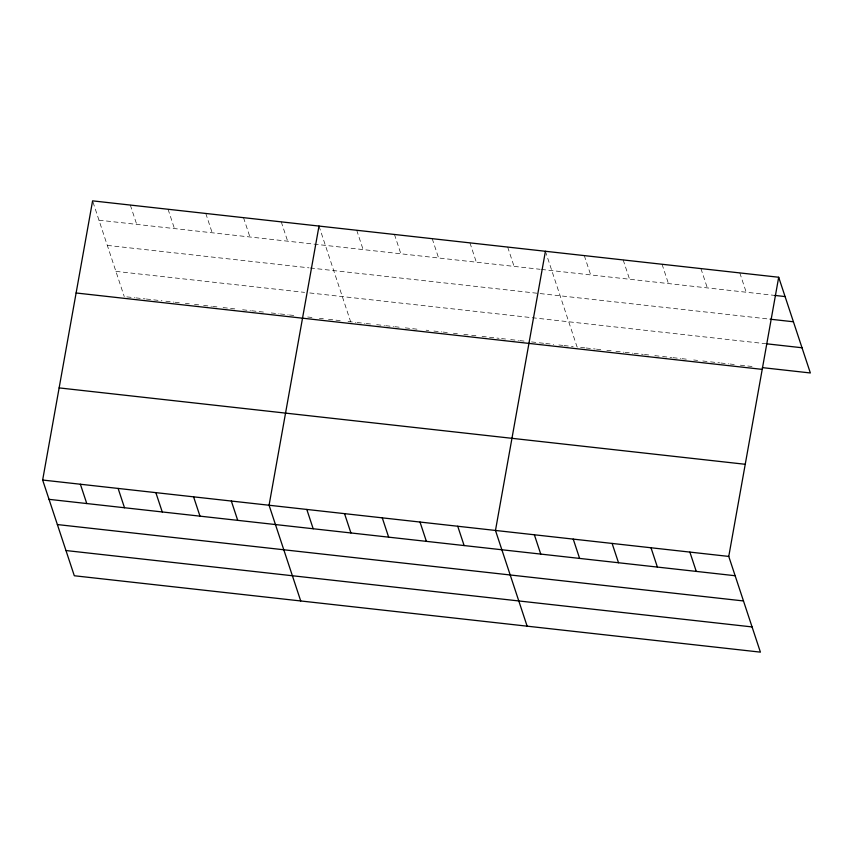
<?xml version="1.0" encoding="UTF-8"?>
<svg xmlns="http://www.w3.org/2000/svg" width="853" height="853" viewBox="0 0 853 853"><rect width="100%" height="100%" fill="white"/><g stroke="black" fill="none" stroke-linecap="round" stroke-linejoin="round"><path stroke-width="0.64" stroke-dasharray="4.26 3.2" d="M98.98 220.181L540.098 269.292M541.399 269.431L774.716 295.405M107.318 245.387L309.01 267.842M310.311 267.991L768.798 319.033M115.901 271.371L304.585 292.376M309.788 292.952L765.727 343.716M126.852 296.876L134.657 297.74M135.958 297.889L145.063 298.902M146.364 299.04L161.985 300.778M165.887 301.216L173.692 302.09M174.993 302.229L180.196 302.815M185.4 303.391L189.302 303.828M194.516 304.404L199.719 304.979M203.622 305.417L211.427 306.291M212.728 306.43L217.931 307.016M223.134 307.592L237.454 309.181M242.657 309.767L250.462 310.631M251.763 310.78L266.083 312.369M271.286 312.955L279.091 313.819M280.392 313.968L288.197 314.832M289.498 314.981L294.711 315.557M307.72 317.007L312.923 317.583M319.427 318.308L323.33 318.745M328.544 319.331L342.853 320.92M348.056 321.496L355.861 322.37M357.162 322.509L364.977 323.383M366.278 323.532L371.481 324.108M376.685 324.684L384.49 325.558M385.791 325.697L393.596 326.571M394.896 326.71L400.11 327.296M405.314 327.872L419.623 329.471M426.127 330.196L428.728 330.484M433.942 331.06L441.747 331.934M443.048 332.073L448.251 332.649M453.455 333.235L457.357 333.672M463.872 334.397L470.376 335.112M471.677 335.261L476.88 335.837M482.084 336.423L499.005 338.3M501.607 338.598L505.509 339.025M510.712 339.611L518.517 340.475M519.818 340.624L525.021 341.2M531.536 341.925L536.74 342.501M539.341 342.799L544.545 343.375M545.845 343.514L553.65 344.388M558.854 344.964L562.756 345.401M564.057 345.55L573.173 346.563M584.849 347.864L577.076 347L545.813 252.477M586.15 348.003L595.213 349.016M596.514 349.165L601.696 349.741M606.878 350.316L613.36 351.031M615.951 351.329L623.724 352.193M625.025 352.332L632.798 353.195M634.099 353.345L643.173 354.358M644.463 354.496L649.645 355.072M654.837 355.648L661.31 356.373M662.61 356.522L671.684 357.524M672.974 357.674L680.747 358.537M682.048 358.686L687.23 359.262M693.713 359.977L697.605 360.414M702.787 360.99L709.259 361.715M710.56 361.853L719.633 362.866M720.924 363.015L728.707 363.879M729.997 364.018L735.179 364.594M740.372 365.18L754.628 366.758M739.818 272.917L746.204 292.238M700.931 268.588L707.318 287.909M662.056 264.259L668.443 283.58M623.18 259.93L629.567 279.251M584.294 255.601L590.681 274.922M507.684 247.071L514.071 266.392M469.95 242.87L476.337 262.191M432.215 238.669L438.602 257.99M394.47 234.468L400.867 253.789M356.735 230.267L363.122 249.588M319.001 226.066L350.658 321.784M281.266 221.865L287.653 241.186M243.531 217.664L249.918 236.985M205.797 213.463L212.184 232.784M168.062 209.262L174.449 228.583M130.328 205.061L136.715 224.382M92.988 202.065L124.239 296.577"/><path stroke-width="1.28" d="M778.693 277.246L728.761 556.423L760.407 652.14L74.307 575.754L42.65 480.036L92.593 200.86L778.693 277.246L810.35 372.964L762.401 367.632M319.001 226.066L269.068 505.243L300.725 600.96M545.419 251.272L495.476 530.449L527.133 626.166M774.716 295.405L785.08 296.567M770.088 319.182L793.418 321.773M767.018 343.855L802.012 347.757M76.109 292.984L762.209 369.37M59.134 387.902L745.234 464.288M42.65 480.036L728.761 556.423M49.037 499.346L735.147 575.732M57.375 524.563L743.485 600.949M65.969 550.537L752.069 626.923M689.874 552.094L696.261 571.403M650.999 547.765L657.386 567.074M612.113 543.436L618.51 562.745M573.237 539.107L579.624 558.427M534.362 534.778L540.749 554.098M457.741 526.248L464.128 545.568M420.007 522.047L426.393 541.367M382.272 517.846L388.659 537.166M344.537 513.645L350.924 532.965M306.803 509.444L313.19 528.764M231.334 501.042L237.72 520.362M193.588 496.841L199.986 516.161M155.854 492.639L162.251 511.96M118.119 488.438L124.506 507.759M80.385 484.237L86.771 503.558"/></g></svg>
